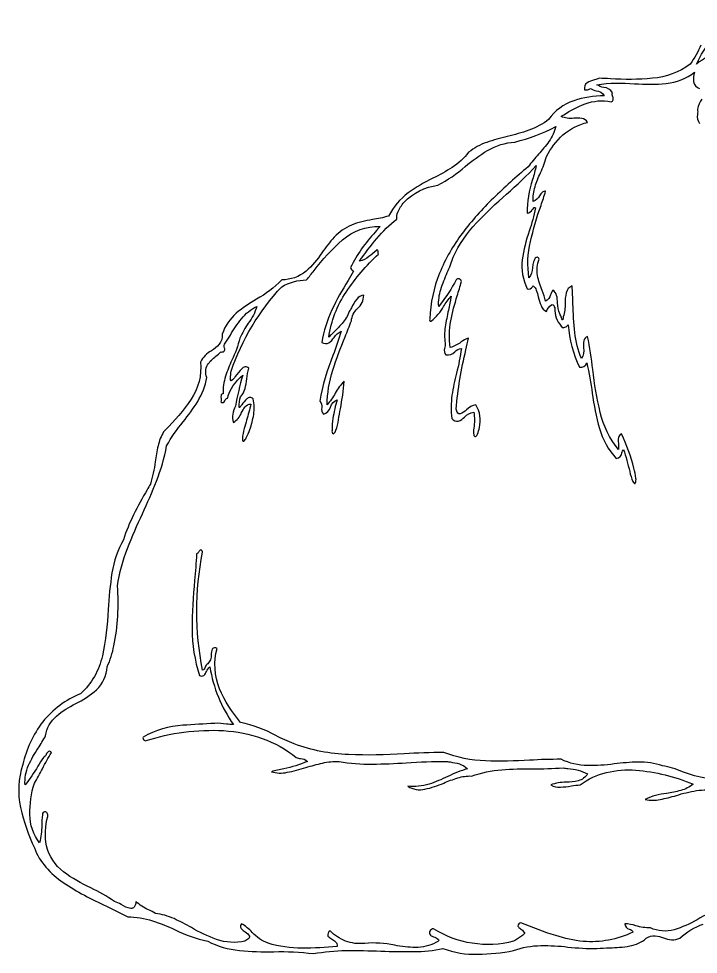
# Model space of a CAD drawing. Extents: x 0.55 to 7.87, y 2.28 to 8.92.
# Drawn here: x 0.55 to 4.21, y 2.28 to 7.32 of the extents above; entities that cross this region are included whole.
import ezdxf

# ---------------------------------------------------------------- set-up
doc = ezdxf.new("R2010")
doc.units = 0

msp = doc.modelspace()

# ---------------------------------------------------------------- linework, layer by layer
for points in [[(4.333794, 7.137364, 0.133561), (4.202376, 7.075114, -0.123375), (4.396044, 7.319504, 0.106355)], [(4.225574, 7.177699, -0.051515), (4.167793, 7.075114, -0.142277), (3.963634, 6.998666, -0.039992), (3.737277, 6.996603, 0.003709), (3.676708, 6.999031, -0.03264), (3.651977, 6.990396, 0.080772), (3.611704, 6.973495, 0.321721), (3.598321, 6.936781), (3.598321, 6.936781, 0.176467), (3.630596, 6.943697, 0.089082), (3.661129, 6.931925, -0.242862), (3.704375, 6.904503, 0.080384), (3.539816, 6.878277, 0.158006), (3.404653, 6.777697, -0.083581), (3.298481, 6.719118, -0.027481), (3.181795, 6.685382, 0.026506), (3.070868, 6.653518, 0.085074), (2.973514, 6.600169, -0.084992), (2.885292, 6.519177, -0.028374), (2.780583, 6.460128, 0.0436), (2.648223, 6.381812, 0.116619), (2.542374, 6.25664, -0.034733), (2.455699, 6.237545, 0.061484), (2.341789, 6.208224, 0.102046), (2.249298, 6.143103, 0.037146), (2.182814, 6.059261, -0.067036), (2.097484, 5.959519, -0.173842), (1.965983, 5.913111, -0.082681), (1.830001, 5.808896, 0.046728), (1.721285, 5.733331, 0.133454), (1.64551, 5.620306, -0.19584), (1.628994, 5.565918, -0.072664), (1.587099, 5.531246, 0.151163), (1.527926, 5.470444, -0.179793), (1.477284, 5.269978, -0.050565), (1.338623, 5.104019, 0.0002), (1.329649, 5.094637, 0.077705), (1.29955, 5.018714, 0.023228), (1.2841, 4.933726, -0.048081), (1.258176, 4.81336, -0.000659), (1.240854, 4.782452, 0.012396), (1.168169, 4.6479, 0.041652), (1.112924, 4.513636, 0.089483), (1.051447, 4.334932, 0.026852), (1.030977, 4.137099, -0.045074), (0.99938, 3.888436, -0.152112), (0.882369, 3.683635, 0.131671), (0.678328, 3.532332, 0.10924), (0.571119, 3.303217, 0.136257), (0.559015, 3.070644, 0.050933), (0.633369, 2.853633, 0.093618), (0.695059, 2.750105, 0.060349), (0.788857, 2.66713, 0.041096), (1.021169, 2.539658, -0.011545), (1.135982, 2.482438, -0.0809), (1.269637, 2.461202, -0.028277), (1.391783, 2.412436, 0.061284), (1.567121, 2.351021, 0.094775), (1.738348, 2.30145, 0.029297), (1.923247, 2.294789, -0.039948), (2.136594, 2.284158, -0.043982), (2.312846, 2.300821, -0.012879), (2.499929, 2.297929, 0.013348), (2.678935, 2.295202, 0.051095), (2.835181, 2.311826, 0.098136), (3.022795, 2.28099, 0.041878), (3.215597, 2.300299, -0.08533), (3.363053, 2.327831, -0.030472), (3.508934, 2.319959, 0.031277), (3.665182, 2.311826, -0.015612), (3.73295, 2.315823, 0.038348), (3.841461, 2.325476, 0.145038), (3.930321, 2.36716, -0.156602), (3.979461, 2.380054, -0.066161), (4.023478, 2.369642, 0.208873), (4.11246, 2.36716, -0.114479), (4.238228, 2.442953, -0.026243)], [(4.482639, 2.565972, 0.095954), (4.205074, 2.467137, -0.057858), (4.080651, 2.412424, -0.172647), (3.953376, 2.422493, -0.076915), (3.874587, 2.434784, 0.063057), (3.815043, 2.445549, 0.369728), (3.839474, 2.416322, -0.274477), (3.858849, 2.399437, -0.131786), (3.590908, 2.349864, -0.050958), (3.442642, 2.381276, -0.02221), (3.254792, 2.45016, 0.347042), (3.238852, 2.432911, 0.149593), (3.253078, 2.418217, -0.141888), (3.270931, 2.399437, -0.83465), (3.273957, 2.392521, -0.06941), (3.258826, 2.378687, -0.029697), (3.215597, 2.351021, -0.207081), (2.784457, 2.417882, 0.648726), (2.768318, 2.383299, 0.053136), (2.784726, 2.375242, -0.089642), (2.810705, 2.360974, -0.403335), (2.811465, 2.35282, -0.1343), (2.795983, 2.344104, -0.129064), (2.687541, 2.317117, -0.042893), (2.575095, 2.329351, 0.075767), (2.413261, 2.339493, -0.113491), (2.310226, 2.351593, -0.090462), (2.226512, 2.406354, 0.310651), (2.214983, 2.378687, 0.076481), (2.23434, 2.364611, -0.068103), (2.256478, 2.348646, -0.222155), (2.265706, 2.323354, -0.029258), (2.076354, 2.313977, -0.074004), (1.892361, 2.340278, -0.116551), (1.807243, 2.398836, 0.062416), (1.74926, 2.445549, 0.359112), (1.747694, 2.420197, 0.084722), (1.769995, 2.400874, -0.154081), (1.792039, 2.379076, -0.252271), (1.788404, 2.366336, -0.093037), (1.767704, 2.351021, -0.136716), (1.61489, 2.36033, -0.047837), (1.48024, 2.424228, 0.024281), (1.385915, 2.472645, 0.075521), (1.285843, 2.500882, 0.020931), (1.248494, 2.520255, -0.098106), (1.179787, 2.565437, -0.153116), (1.170968, 2.534698, -0.253832), (1.152163, 2.527006, -0.101251), (1.100539, 2.54854, 0.067707), (1.064508, 2.565437, 0.0437), (0.93773, 2.637999, -0.053216), (0.789899, 2.725332, -0.172077), (0.697925, 2.865161, -0.104063), (0.70489, 3.023521, 0.40992), (0.693929, 3.048073, 0.50288), (0.676162, 3.031358, 0.016628), (0.672576, 2.975388, -0.064138), (0.661036, 2.8813, -0.168392), (0.609161, 3.03289, -0.083508), (0.633369, 3.201772, 0.021106), (0.676827, 3.280439, -0.024054), (0.72559, 3.367772, 0.396563), (0.708532, 3.372543, 0.107069), (0.696767, 3.35715, -0.17197), (0.681786, 3.340106, 0.007028), (0.651844, 3.293319, -0.030708), (0.582647, 3.19255, -0.119093), (0.601874, 3.298763, -0.041941), (0.653259, 3.390312, 0.023112), (0.693314, 3.457689, -0.179413), (0.752082, 3.563505, -0.057563), (0.855814, 3.630751, 0.066232), (0.967489, 3.704995, 0.192827), (1.025315, 3.828885, 0.065885), (1.061485, 3.941694, 0.071175), (1.080649, 4.264636, -0.050735), (1.135399, 4.466874, -0.018001), (1.215289, 4.653537, 0.016079), (1.291151, 4.82953, 0.045761), (1.345787, 5.018554, -0.047255), (1.434484, 5.148151, 0.031839), (1.513319, 5.258687, 0.093871), (1.562511, 5.387444, -0.23233), (1.566488, 5.455775, -0.08722), (1.611352, 5.501908, 0.024244), (1.638594, 5.525778, 0.725244), (1.657167, 5.546029, -0.269733), (1.66165, 5.571889, 0.010065), (1.689257, 5.615875, -0.036849), (1.748851, 5.703621, -0.113272), (1.832261, 5.770167, -0.088646), (1.786219, 5.679742, 0.036958), (1.740036, 5.599556, -0.055206), (1.697547, 5.48053, 0.03006), (1.663389, 5.394138, 0.085775), (1.650121, 5.299833, 0.349654), (1.639013, 5.290838, 0.081447), (1.638945, 5.273812, -0.095835), (1.638594, 5.256026, 0.342347), (1.651021, 5.252448, 0.119267), (1.659133, 5.262482, -0.186994), (1.673178, 5.276776, -0.156103), (1.756178, 5.398972, 0.029087), (1.716983, 5.232971, 0.201887), (1.705454, 5.14536, 0.181248), (1.748389, 5.195941, -0.060356), (1.768602, 5.228787, -0.214284), (1.799983, 5.2445, -0.009798), (1.777015, 5.158163, 0.002468), (1.764257, 5.111974, 0.05202), (1.754092, 5.058677, 0.104724), (1.755403, 5.047232, 0.430252), (1.759916, 5.044748, 0.152434), (1.775378, 5.063143, 0.045111), (1.794125, 5.106819, 0.045976), (1.815216, 5.18786, 0.099862), (1.811511, 5.272167, 0.434158), (1.778313, 5.27198, 0.066832), (1.750336, 5.239781, -0.028411), (1.741045, 5.227727, -0.752086), (1.736284, 5.226798, -0.066784), (1.74465, 5.283693, 0.129688), (1.76836, 5.327228, 0.036788), (1.777668, 5.380195, -0.044567), (1.788456, 5.438167, 0.419672), (1.750892, 5.434163, 0.056995), (1.716131, 5.393259, -0.167418), (1.693314, 5.369358, -0.254133), (1.690043, 5.382455, -0.031495), (1.693926, 5.422026, -0.10418), (1.965983, 5.876222, -0.124837), (2.099707, 5.913111, 0.004596), (2.140204, 5.96278, -0.05371), (2.293875, 6.12815, -0.186258), (2.496262, 6.201307, -0.001959), (2.470027, 6.170534, 0.073589), (2.337178, 5.979974, 0.191227), (2.351126, 5.961078, -0.020326), (2.353318, 5.959222, -0.002587), (2.323714, 5.909397, 0.026184), (2.236574, 5.751708, 0.074932), (2.182706, 5.5765, 0.297991), (2.220605, 5.574355, 0.090147), (2.248507, 5.60288, -0.150011), (2.286456, 5.636444, -0.021325), (2.242473, 5.505901, 0.050963), (2.171179, 5.260637, -0.267149), (2.181553, 5.224904, 0.267172), (2.191929, 5.189165, 0.216899), (2.228816, 5.22836, -0.216912), (2.265706, 5.267554, 0.038465), (2.242229, 5.166796, 0.049321), (2.237204, 5.104211, 0.3151), (2.24463, 5.084039, 0.231995), (2.258306, 5.103289, 0.05043), (2.272026, 5.158972, -0.00432), (2.282346, 5.219021, 0.030461), (2.302594, 5.366694, 0.073727), (2.254915, 5.302773, -0.050963), (2.210372, 5.239888, -0.073256), (2.241399, 5.426308, -0.022942), (2.30786, 5.606076, 0.006017), (2.341789, 5.691778, -0.188496), (2.375023, 5.758839, 0.201451), (2.40865, 5.830111, 0.243582), (2.370269, 5.808702, 0.047292), (2.341706, 5.76288, -0.013437), (2.330262, 5.7425, -0.089195), (2.291103, 5.677894, -0.025351), (2.23667, 5.620971, 0.002932), (2.219594, 5.604167, -0.110759), (2.313545, 5.847691, -0.06028), (2.48704, 6.051446, -0.076635), (2.486272, 6.059473, 0.310644), (2.480124, 6.074501, 0.000044), (2.479099, 6.07359, -0.026918), (2.435916, 6.038206, -0.119311), (2.385594, 6.014557, -0.019764), (2.47897, 6.136175, -0.05324), (2.586179, 6.240501, -0.129574), (2.592431, 6.277499, -0.087706), (2.626035, 6.331591, -0.17534), (2.807514, 6.42264, 0.05865), (2.955052, 6.523527, -0.041188), (3.075728, 6.61026, -0.115476), (3.222514, 6.655503, 0.059934), (3.443847, 6.738503, -0.087536), (3.40648, 6.658965, -0.030154), (3.350354, 6.589804, 0.020949), (3.293986, 6.521778, 0.018721), (3.107056, 6.353689, 0.039248), (2.939794, 6.164418, 0.06408), (2.817059, 5.949208, 0.086421), (2.763707, 5.703306, 0.229294), (2.765076, 5.692355, 0.509785), (2.772929, 5.691778, 0.095578), (2.838639, 5.770239, -0.044479), (2.878985, 5.825501, -0.026054), (2.864724, 5.749631, 0.020914), (2.847472, 5.659513, 0.074439), (2.846707, 5.571889, -0.080286), (2.844187, 5.544117, 0.274907), (2.851318, 5.509639, 0.28711), (2.898568, 5.526005, -0.182666), (2.934319, 5.544222, -0.032039), (2.90819, 5.410837, 0.025686), (2.883795, 5.291683, 0.072325), (2.883597, 5.16611, 0.336901), (2.917925, 5.152206, 0.094738), (2.952001, 5.174449, -0.166526), (3.001181, 5.200693, -0.080539), (3.001328, 5.114035, 0.079706), (3.001566, 5.078886, 0.427767), (3.00995, 5.069267, 0.204134), (3.021513, 5.082896, 0.067091), (3.03129, 5.117493, 0.203299), (3.012707, 5.239888, 0.166797), (2.961561, 5.21229, -0.108748), (2.927866, 5.190737, -0.280709), (2.91523, 5.195107, -0.128175), (2.906653, 5.216833, -0.04336), (2.959313, 5.535926, 0.001787), (2.973514, 5.599556, 0.088413), (2.932322, 5.577797, -0.095854), (2.874374, 5.548833, -0.084919), (2.877138, 5.692276, -0.02994), (2.912173, 5.82713, 0.009923), (2.934319, 5.903889, 0.675677), (2.906653, 5.913111, -0.04235), (2.820282, 5.781216, 0.000369), (2.812124, 5.770167, -0.091898), (2.823982, 5.86199, -0.02776), (2.858528, 5.952743, 0.023346), (2.890512, 6.035307, -0.080587), (3.015551, 6.219457, -0.025708), (3.178277, 6.375163, 0.028659), (3.337792, 6.528696, -0.015629), (3.318078, 6.453012, 0.08929), (3.289375, 6.272779, 0.235895), (3.316601, 6.291274, -0.056282), (3.325769, 6.300963, -0.478783), (3.333179, 6.300446, -0.035116), (3.300093, 6.175556, 0.049777), (3.262611, 6.021854, 0.149048), (3.289375, 5.864694, 0.364445), (3.317427, 5.876394, -0.009046), (3.321653, 5.880833, -0.153057), (3.338032, 5.857598, -0.030805), (3.348674, 5.821934, 0.044764), (3.363894, 5.77436, 0.187684), (3.393125, 5.7425, -0.173058), (3.419437, 5.778524, -0.398634), (3.43234, 5.775246, -0.136885), (3.438833, 5.747111, 0.228069), (3.483042, 5.654889, -0.025), (3.491573, 5.658424, 0.181591), (3.510708, 5.671028, 0.096259), (3.570654, 5.442778, 0.399106), (3.609849, 5.465832, -0.024187), (3.640017, 5.302992, 0.036873), (3.678345, 5.113031, 0.119442), (3.768932, 4.951693, 0.372106), (3.800046, 4.981965, -0.069652), (3.808126, 5.00011, -0.023761), (3.841447, 4.880457, 0.056378), (3.859079, 4.827186, 0.103924), (3.866296, 4.817299, 0.44263), (3.871714, 4.817369, 0.158661), (3.874961, 4.843751, 0.049393), (3.864428, 4.899081, 0.055476), (3.796599, 5.08311, 0.279438), (3.780789, 5.063471, 0.06636), (3.78088, 5.033417, -0.078523), (3.780458, 5.00011, -0.112121), (3.682938, 5.198482, -0.032849), (3.642421, 5.430244, 0.019301), (3.61446, 5.608778, 0.271715), (3.593993, 5.584702, 0.065711), (3.592589, 5.547235, -0.182837), (3.582181, 5.488889, -0.076168), (3.545928, 5.629004, -0.021785), (3.535938, 5.78445, 0.008276), (3.531457, 5.880833, 0.245751), (3.49946, 5.843241, 0.060427), (3.493327, 5.785657, -0.090785), (3.483042, 5.714833, -0.066943), (3.481776, 5.699584, -0.881582), (3.478556, 5.698705, -0.059954), (3.469721, 5.71857, 0.038075), (3.464597, 5.730972, -0.100599), (3.453105, 5.789013, 0.049687), (3.447739, 5.829673, 0.206017), (3.427708, 5.857778, 0.059093), (3.415031, 5.832646, -0.19455), (3.388514, 5.797833, 0.04172), (3.369805, 5.855258, -0.049513), (3.344754, 5.936425, -0.15122), (3.353931, 6.023779, 0.238768), (3.342403, 6.035775, 0.271271), (3.332604, 6.029831, 0.091627), (3.321653, 6.003028, 0.031784), (3.31746, 5.977104, -0.175439), (3.298597, 5.92464, -0.097031), (3.306537, 6.119219, -0.028595), (3.363598, 6.314233, 0.004921), (3.388514, 6.390363, 0.240394), (3.370272, 6.384387, 0.056926), (3.355592, 6.366125, -0.172949), (3.321653, 6.335031, -0.093444), (3.331576, 6.414633, -0.030269), (3.360937, 6.489982, 0.044495), (3.393125, 6.577112, -0.093712), (3.481313, 6.693544, -0.119554), (3.61446, 6.761558, 0.22732), (3.583598, 6.782025, 0.056548), (3.54029, 6.783429, -0.152485), (3.471515, 6.793836, 0.001157), (3.486565, 6.802836, -0.050821), (3.601576, 6.861418, -0.140373), (3.741265, 6.872225, 0.501585), (3.750058, 6.898967, -0.173489), (3.748182, 6.920642, 0.251503), (3.701581, 6.949817, -0.114745), (3.665182, 6.964447, -0.056256), (3.867693, 6.969613, 0.043455), (4.038667, 6.970944, 0.140224), (4.19085, 7.031308, 0.112568), (4.185661, 6.982315, 0.264552), (4.218517, 6.943697, -0.128966)], [(4.231232, 6.887266, 0.128352), (4.206989, 6.833031, -0.057273), (4.207326, 6.803635, 0.228776), (4.218517, 6.754642, 0.083197)], [(4.257708, 3.229439, -0.075745), (4.125763, 3.264187, 0.05334), (4.017932, 3.2963, 0.080755), (3.886883, 3.315712, 0.028314), (3.758559, 3.306034, -0.037424), (3.614746, 3.296878, -0.106761), (3.471515, 3.330883, 0.014532), (3.302202, 3.325997, -0.025123), (3.063591, 3.322581, -0.08481), (2.83979, 3.367772, 0.012609), (2.625457, 3.360608, -0.026233), (2.326559, 3.355949, -0.077523), (2.032844, 3.413883, -0.024921), (1.934532, 3.458609, 0.077688), (1.74465, 3.529161, -0.072215), (1.631101, 3.711301, -0.163024), (1.617844, 3.928024, 0.401394), (1.591956, 3.923767, 0.104035), (1.58578, 3.893942, -0.233457), (1.567121, 3.845025, 0.221954), (1.553452, 3.826497, -0.29804), (1.539454, 3.81044, -0.097837), (1.539454, 4.446775, 0.383931), (1.528788, 4.458294, 0.141463), (1.518633, 4.448337, -0.157444), (1.507176, 4.437553, -0.007677), (1.496634, 4.29388, 0.025022), (1.483522, 4.033305, 0.079956), (1.523315, 3.782774, 0.309439), (1.546898, 3.78312, 0.103383), (1.560227, 3.803148, -0.122592), (1.578649, 3.828885, 0.109954), (1.705454, 3.517635, -0.027913), (1.668804, 3.520825, 0.045606), (1.606315, 3.524551, 0.001351), (1.434028, 3.513889, 0.11697), (1.218982, 3.450772, 0.395297), (1.22609, 3.434057, -0.017102), (1.230508, 3.430024, -0.092168), (1.653003, 3.485356, -0.068461), (1.860792, 3.44364, -0.088795), (2.044372, 3.340106, 0.090107), (2.067672, 3.334909, -0.222652), (2.104317, 3.319356, -0.054192), (1.976742, 3.280417, 0.012991), (1.91065, 3.264022, 0.127055), (1.996071, 3.260751, 0.029764), (2.096295, 3.28645, -0.019504), (2.186395, 3.31071, -0.066035), (2.274928, 3.319356, 0.045969), (2.454016, 3.30496, 0.014701), (2.637426, 3.312335, -0.020778), (2.855929, 3.319356, 0.004943), (2.87382, 3.316443, -0.039691), (2.924174, 3.30586, -0.130392), (2.966596, 3.280161, 0.043661), (2.861346, 3.238312, -0.03688), (2.760231, 3.197159, -0.101703), (2.646124, 3.185633, 0.197828), (2.737859, 3.169955, 0.051408), (2.838983, 3.20312, -0.024844), (2.914584, 3.230684, -0.085173), (2.989653, 3.240967, -0.064046), (3.152365, 3.275003, -0.022119), (3.317199, 3.28008, 0.019776), (3.483042, 3.284772, 0.005593), (3.508723, 3.281113, -0.099103), (3.61446, 3.252494, -0.192451), (3.564262, 3.215475, -0.058001), (3.499029, 3.207247, 0.097546), (3.416181, 3.19255, 0.138808), (3.46787, 3.181286, 0.033884), (3.527273, 3.187436, -0.034326), (3.575265, 3.19255, -0.107218), (3.716409, 3.26006, -0.074971), (3.874411, 3.272669, -0.078574), (4.183932, 3.197161, -0.103599), (4.116591, 3.163029, -0.031717), (4.040134, 3.147357, 0.097713), (3.92571, 3.114161, 0.097866), (4.005639, 3.114551, 0.026574), (4.092945, 3.136293, -0.033192), (4.201426, 3.16214, -0.102825), (4.313044, 3.157967, -0.035424)]]:
    msp.add_lwpolyline(points, format="xyb")

doc.saveas('drawing.dxf')
